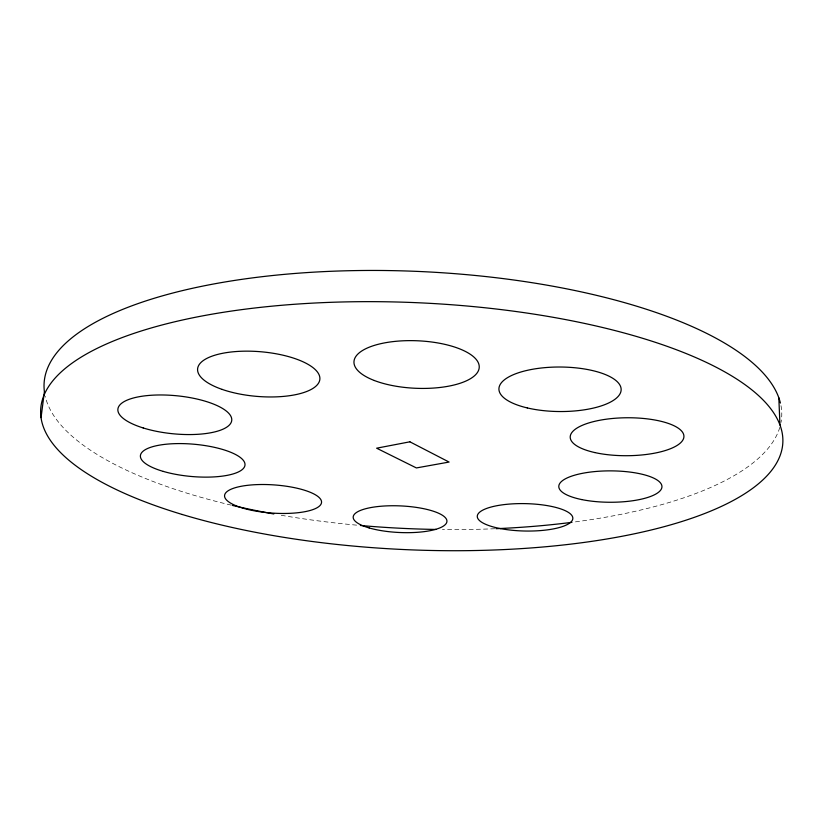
<?xml version="1.0" encoding="UTF-8"?>
<svg xmlns="http://www.w3.org/2000/svg" width="821" height="821" viewBox="0 0 821 821"><rect width="100%" height="100%" fill="white"/><g stroke="black" fill="none" stroke-linecap="round" stroke-linejoin="round"><path stroke-width="0.62" stroke-dasharray="4.11 3.08" d="M779.796 427.423A369.183 128.681 2.5 0 1 573.212 522.156M494.806 528.734A369.183 128.681 2.5 0 1 442.416 529.524M356.612 525.142A369.183 128.681 2.5 0 1 280.166 515.095M231.194 505.131A369.183 128.681 2.5 0 1 45.247 396.389M780.976 405.677A369.183 128.681 2.5 0 1 781.007 422.446"/><path stroke-width="1.23" d="M41.05 417.653L44.406 391.72A369.183 128.681 2.5 0 1 388.713 270.571A369.183 128.681 2.5 0 1 780.412 403.049M778.831 397.795L779.95 424.95M571.98 522.32A369.183 128.681 2.5 0 1 496.069 528.683M436.064 529.442A369.183 128.681 2.5 0 1 360.378 525.481M273.804 513.967A369.183 128.681 2.5 0 1 232.415 505.418M409.895 441.811L376.634 448.194L416.391 467.939L449.077 462.059L409.895 441.811M182.293 514.5A371.441 123.591 2.5 0 0 779.098 458.067A371.441 123.591 2.5 0 0 273.886 305.987A371.441 123.591 2.5 0 0 182.293 514.5M374.376 380.523A62.694 23.768 2.5 0 0 477.801 371.892A62.694 23.768 2.5 0 0 397.692 341.146A62.694 23.768 2.5 0 0 374.376 380.523M222.101 389.39A61.349 22.403 4.8 0 0 319.461 381.139A61.349 22.403 4.8 0 0 234.632 351.655A61.349 22.403 4.8 0 0 222.101 389.39M143.193 427.957A57.193 19.088 5.6 0 0 231.635 421.019A57.193 19.088 5.6 0 0 149.576 395.383A57.193 19.088 5.6 0 0 143.193 427.957M163.328 471.418A52.482 16.174 5.1 0 0 244.863 465.764A52.482 16.174 5.1 0 0 169.916 443.904A52.482 16.174 5.1 0 0 163.328 471.418M243.981 508.445A48.593 14.111 4 0 0 321.196 503.776A48.593 14.111 4 0 0 254.007 484.759A48.593 14.111 4 0 0 243.981 508.445M369.152 527.934A46.92 13.31 2.6 0 0 446.039 523.716A46.92 13.31 2.6 0 0 385.039 505.962A46.92 13.31 2.6 0 0 369.152 527.934M500.636 528.632A47.792 13.7 1.2 0 0 572.832 518.42A47.792 13.7 1.2 0 0 501.682 504.925A47.792 13.7 1.2 0 0 500.636 528.632M581.637 499.558A51.59 15.702 0.1 0 0 661.829 487.715A51.59 15.702 0.1 0 0 587.59 472.444A51.59 15.702 0.1 0 0 581.637 499.558M594.794 452.556A56.854 18.975 -0.4 0 0 683.729 437.952A56.854 18.975 -0.4 0 0 602.665 419.747A56.854 18.975 -0.4 0 0 594.794 452.556M527.287 407.924A61.103 22.259 0.3 0 0 621.087 390.529A61.103 22.259 0.3 0 0 531.741 369.419A61.103 22.259 0.3 0 0 527.287 407.924"/></g></svg>
